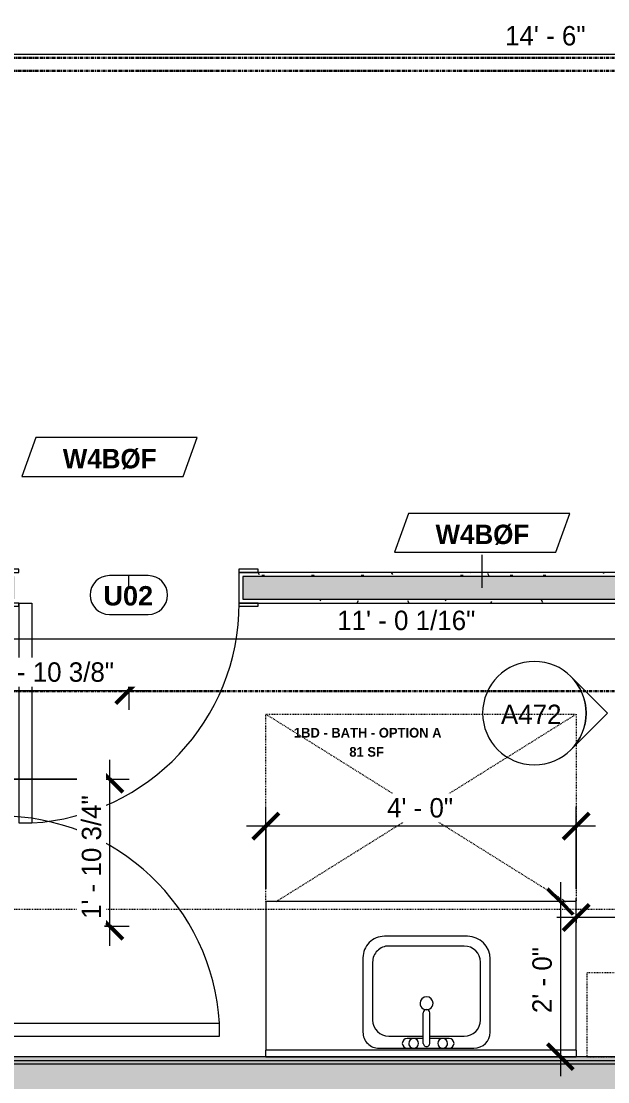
# Model space of a CAD drawing. Header units: inches. Extents: x -4058 to -1781, y 9814 to 12289.
# Drawn here: x -3651.9 to -3561.2, y 11126.8 to 11290.9 of the extents above; entities that cross this region are included whole.
import ezdxf

# ---------------------------------------------------------------- set-up
doc = ezdxf.new("R2010")
doc.units = ezdxf.units.IN
doc.header["$MEASUREMENT"] = 0
for name, pattern in [('Aligning Line 1_8_', [0.25, 0.125, -0.125]), ('Dash', [0.25, 0.125, -0.125]), ('Grid Line 1_2_', [0.875, 0.5, -0.125, 0.125, -0.125]), ('Grid Line 1_2__2_', [0.875, 0.5, -0.125, 0.125, -0.125])]:
    doc.linetypes.add(name, pattern=pattern)
for name, color, linetype, lineweight in [('0-1', 7, 'Continuous', 5), ('A-ANNO-DIMS', 211, 'Continuous', 9), ('A-ANNO-DIMS-32', 211, 'Continuous', 9), ('A-AREA-IDEN', 2, 'Continuous', 9), ('A-DOOR-2', 31, 'Continuous', 9), ('A-DOOR-FRAM', 31, 'Continuous', 9), ('A-DOOR-IDEN', 31, 'Continuous', 9), ('A-GENM', 5, 'Continuous', 9), ('A-GENM-2', 147, 'Dash', 9), ('A-WALL-1', 7, 'Continuous', 9), ('A-WALL-2', 113, 'Continuous', 9), ('A-WALL-IDEN', 211, 'Continuous', 9), ('A-WALL-PATT-1', 9, 'Continuous', 9), ('G-ANNO-SYMB-1', 147, 'Aligning Line 1_8_', 9), ('G-ANNO-SYMB-3', 111, 'Continuous', 9), ('I-WALL-1', 1, 'Continuous', 5), ('I-WALL-2', 7, 'Continuous', 9), ('P-SANR-FIXT', 6, 'Continuous', 9), ('Q-CASE', 31, 'Continuous', 9), ('Q-CASE-2', 31, 'Dash', 9), ('S-GRID-1', 1, 'Grid Line 1_2_', 9), ('S-GRID-2', 1, 'Grid Line 1_2__2_', 30)]:
    doc.layers.add(name, color=color, linetype=linetype, lineweight=lineweight)
doc.styles.add('Arial_B', font='arialbd.ttf', dxfattribs={"height": 3})
doc.styles.add('Century Gothic', font='ufonts.com_century-gothic.ttf', dxfattribs={"height": 3})
doc.styles.add('Century Gothic_B', font='GOTHICB.TTF', dxfattribs={"height": 3})
doc.styles.add('Century Gothic_B_1', font='GOTHICB.TTF', dxfattribs={"height": 1.5})
doc.dimstyles.new('THE_DIMENSION_STRING', dxfattribs={"dimscale": 12, "dimtxt": 3.132505, "dimasz": 0.333333, "dimexe": 0.25, "dimexo": 0.166667, "dimgap": 0.041667, "dimtad": 1, "dimdec": 4, "dimrnd": 0.0625, "dimzin": 3, "dimdsep": 46, "dimlunit": 4, "dimtxsty": 'Century Gothic', "dimblk1": 'OBLIQUE', "dimblk2": 'OBLIQUE', "dimsah": 1, "dimcen": 0.09, "dimdle": 0.25, "dimazin": 0, "dimtfac": 1, "dimtdec": 4, "dimtix": 1, "dimtmove": 0, "dimatfit": 3, "dimfxl": 1, "dimtvp": 1, "dimtfill": 1, "dimfrac": 2, "dimtolj": 1, "dimtzin": 0, "dimarcsym": 2})
doc.dimstyles.new('THE_DIMENSION_STRING_4', dxfattribs={"dimscale": 12, "dimtxt": 3.132505, "dimasz": 0.333333, "dimexe": 0.25, "dimexo": 0.166667, "dimgap": 0.041667, "dimtad": 1, "dimdec": 4, "dimrnd": 0.0625, "dimzin": 3, "dimdsep": 46, "dimlunit": 4, "dimtxsty": 'Century Gothic', "dimblk1": 'OBLIQUE', "dimblk2": 'OBLIQUE', "dimsah": 1, "dimcen": 0.09, "dimdle": 0.25, "dimazin": 0, "dimtfac": 1, "dimtdec": 4, "dimtix": 1, "dimtmove": 0, "dimatfit": 3, "dimfxl": 1, "dimtvp": 1, "dimtfill": 1, "dimfrac": 2, "dimtolj": 1, "dimtzin": 0, "dimarcsym": 2})
pattern_1 = [(0, (0, 0), (10.24, 2.56), [0.422, -7.258, 0.422, -7.258, -40.96]), (0, (0, 0), (10.24, 2.56), [-15.36, 0.422, -14.938, 0.422, -7.258, -17.92]), (0, (0, 0), (10.24, 2.56), [-38.4, 0.422, -4.698, 0.422, -12.378]), (120, (3.84, 1.28), (-7.33702503, 7.58810013), [0.422, -7.258, 0.422, -7.258, -40.96]), (120, (3.84, 1.28), (-7.33702503, 7.58810013), [-15.36, 0.422, -14.938, 0.422, -7.258, -17.92]), (120, (3.84, 1.28), (-7.33702503, 7.58810013), [-38.4, 0.422, -4.698, 0.422, -12.378]), (240, (5.12, 6.4), (-2.90297497, -10.14810013), [0.422, -7.258, 0.422, -7.258, -40.96]), (240, (5.12, 6.4), (-2.90297497, -10.14810013), [-15.36, 0.422, -14.938, 0.422, -7.258, -17.92]), (240, (5.12, 6.4), (-2.90297497, -10.14810013), [-38.4, 0.422, -4.698, 0.422, -12.378])]
pattern_2 = [(161.57, (0.16, 0.16), (-1.279773737, -0.000426766), [0, -9.107, 1.011, 0]), (18.43, (-0.16, 0.16), (-1.279773737, 0.000426766), [0, -9.107, 1.011, 0]), (108.43, (0.16, 0.16), (0.639452382, -3.199964008), [3.035, -7.083]), (71.57, (-0.16, 0.16), (0.639452382, 3.199964008), [3.035, -7.083])]

# ---------------------------------------------------------------- blocks, each defined once
blk = doc.blocks.new('CTR - 1st Phase - Shell_rvt-1-UNITS PLANS - 3RD FLOOR')
at = {"layer": 'S-GRID-1'}
blk.add_line((-1781.27, 11283.19), (-4041.78, 11283.19), dxfattribs=at)
blk = doc.blocks.new('CTR - 1st Phase - Common Walls_rvt-1-UNITS PLANS - 3RD FLOOR')
at = {"layer": 'A-WALL-PATT-1'}
h = blk.add_hatch(dxfattribs=at)
h.set_pattern_fill('FP_1', color=256, style=0, pattern_type=2)
h.set_pattern_definition(pattern_1)
h.paths.add_polyline_path([(-3487.41, 11130), (-3487.3, 11130), (-3487.3, 11130.63), (-3852.47, 11130.63), (-3852.47, 11130), (-3494.85, 11130)], flags=0)
h = blk.add_hatch(dxfattribs=at)
h.set_pattern_fill('FP_5', color=256, style=0, pattern_type=2)
h.set_pattern_definition(pattern_2)
h.paths.add_polyline_path([(-3487.3, 11124), (-3486.67, 11124), (-3486.67, 11129.5), (-3852.47, 11129.5), (-3852.47, 11124), (-3494.85, 11124)], flags=0)
at = {"layer": 'I-WALL-1'}
blk.add_hatch(color=256, dxfattribs=at).paths.add_polyline_path([(-3486.67, 11129.5), (-3486.67, 11130), (-3852.47, 11130), (-3852.47, 11129.5), (-3487.3, 11129.5)], flags=0)
at = {"layer": 'A-WALL-1'}
for p, q in [((-3487.3, 11130), (-3852.47, 11130)), ((-3487.3, 11129.5), (-3852.47, 11129.5))]:
    blk.add_line(p, q, dxfattribs=at)
at = {"layer": 'G-ANNO-SYMB-1'}
blk.add_line((-1871.64, 11153.43), (-4009.54, 11153.43), dxfattribs=at)
at = {"layer": 'I-WALL-2'}
blk.add_line((-3525.79, 11130.63), (-3852.47, 11130.63), dxfattribs=at)
blk = doc.blocks.new('CTR - 1st Phase - Structure_rvt-1-UNITS PLANS - 3RD FLOOR')
at = {"layer": 'S-GRID-2'}
for p, q in [((-1781.27, 11285.19), (-4041.78, 11285.19)), ((-1781.27, 11283.19), (-4041.78, 11283.19)), ((-1781.27, 11187.19), (-4041.78, 11187.19))]:
    blk.add_line(p, q, dxfattribs=at)
blk = doc.blocks.new('SWING - SINGLE - FLUSH - SWING - FLUSH - 2-10 x 6-8 - PRIVACY-3983842-UNITS PLANS - 3RD FLOOR')
at = {"layer": 'A-DOOR-2'}
for p, q in [((15, 2.37), (15, 36.38)), ((17, 36.38), (15, 36.38)), ((17, 2.37), (17, 36.38)), ((17, 2.37), (15, 2.37))]:
    blk.add_line(p, q, dxfattribs=at)
blk.add_arc((17, 2.37), 34.07, 93.3657, 180, dxfattribs=at)
at = {"layer": 'A-DOOR-FRAM'}
for p, q in [((-17, 2.87), (-20, 2.87)), ((-20, 2.87), (-20, 2.37)), ((-20, 2.37), (-17, 2.37)), ((-17, 2.37), (-17, 2.87)), ((20, 2.87), (17, 2.87)), ((17, 2.87), (17, 2.37)), ((17, 2.37), (20, 2.37)), ((20, 2.37), (20, 2.87)), ((-17, -2.38), (-20, -2.38)), ((-20, -2.38), (-20, -2.88)), ((-20, -2.88), (-17, -2.88)), ((-17, -2.88), (-17, -2.38)), ((20, -2.38), (17, -2.38)), ((17, -2.38), (17, -2.88)), ((17, -2.88), (20, -2.88)), ((20, -2.88), (20, -2.38))]:
    blk.add_line(p, q, dxfattribs=at)
blk = doc.blocks.new('M_Sink Vanity-Square - 500 x 440mm-1352614-UNITS PLANS - 3RD FLOOR')
at = {"layer": 'P-SANR-FIXT'}
for p, q in [((7.96, 7.09), (-6.72, 7.09)), ((3.62, 7.09), (-2.88, 7.09)), ((0.12, 5.22), (-5.22, 5.22)), ((-2.88, 5.59), (0.12, 5.59)), ((0.12, 6.33), (0.12, 1.59)), ((1.12, 6.33), (1.12, 1.59)), ((1.12, 5.59), (3.62, 5.59)), ((6.46, 5.22), (1.12, 5.22)), ((-9.22, 4.59), (-9.22, -6.73)), ((10.46, -6.91), (10.46, 4.59)), ((-7.72, 2.72), (-7.72, -6.23)), ((8.96, -6.23), (8.96, 2.72)), ((-5.22, -8.73), (6.46, -8.73)), ((-5.72, -10.23), (7.14, -10.23))]:
    blk.add_line(p, q, dxfattribs=at)
for centre, radius, start, end in [((-6.72, 4.59), 2.5, 90, 180), ((-2.88, 6.34), 0.75, 90, 270), ((-1.88, 6.34), 0.75, 360, 180), ((0.62, 6.33), 0.5, 360, 180), ((2.62, 6.34), 0.75, 360, 180), ((3.62, 6.34), 0.75, 270, 90), ((7.96, 4.59), 2.5, 360, 90), ((-5.22, 2.72), 2.5, 90, 180), ((-1.88, 6.34), 0.75, 180, 0), ((2.62, 6.34), 0.75, 180, 360), ((6.46, 2.72), 2.5, 0, 90), ((0.62, 0.13), 1, 360, 180), ((0.62, 0.13), 1, 180, 0), ((0.62, 1.59), 0.5, 180, 0), ((-5.22, -6.23), 2.5, 180, 270), ((6.46, -6.23), 2.5, 270, 0), ((-5.72, -6.73), 3.5, 180, 270), ((7.14, -6.91), 3.32, 270, 0)]:
    blk.add_arc(centre, radius, start, end, dxfattribs=at)
blk = doc.blocks.new('Bath Vanity - Bath Vanity 48_-2551079-UNITS PLANS - 3RD FLOOR')
at = {"layer": 'Q-CASE'}
for p, q in [((-23.26, -1), (-23.26, -24)), ((24.74, -24), (24.74, -1)), ((-23.26, -24), (24.74, -24))]:
    blk.add_line(p, q, dxfattribs=at)
blk = doc.blocks.new('ADA Clearances - 30_x48_-V40-UNITS PLANS - 3RD FLOOR')
at = {"layer": 'A-GENM-2'}
for p, q in [((15, 24), (-14, -22.41)), ((-14, 24), (15, 24)), ((15, 24), (15, -24)), ((-14, 22.41), (15, -24)), ((15, -24), (-14, -24))]:
    blk.add_line(p, q, dxfattribs=at)
blk = doc.blocks.new('BATHROOM MIRROR - BATHROOM MIRROR 48_-3124766-UNITS PLANS - 3RD FLOOR')
at = {"layer": 'Q-CASE'}
for p, q in [((24.74, 24), (-23.26, 24)), ((-23.26, 23), (-23.26, 24)), ((-23.26, 23), (24.74, 23)), ((24.74, 24), (24.74, 23))]:
    blk.add_line(p, q, dxfattribs=at)
blk = doc.blocks.new('300 Series Wall Hung Cabinet_326 - 30_-2909952-UNITS PLANS - 3RD FLOOR')
at = {"layer": 'Q-CASE'}
for p, q in [((-2.5, -13.19), (-2.01, -13.19)), ((-2.5, -13.19), (-2.5, -14.69)), ((-2.5, -14.69), (-2.01, -14.69)), ((-2.01, -14.69), (-2.01, -13.19)), ((2, -13.19), (2.49, -13.19)), ((2, -13.19), (2, -14.69)), ((2, -14.69), (2.49, -14.69)), ((2.49, -14.69), (2.49, -13.19))]:
    blk.add_line(p, q, dxfattribs=at)
at = {"layer": 'Q-CASE-2'}
for p, q in [((15, -0.19), (-15, -0.19)), ((-15, -0.19), (-15, -13.19)), ((15, -13.19), (15, -0.19)), ((-15, -13.19), (15, -13.19))]:
    blk.add_line(p, q, dxfattribs=at)
blk = doc.blocks.new('DIMBLOCK179-UNITS PLANS - 3RD FLOOR')
at = {"layer": 'A-ANNO-DIMS-32'}
for p, q in [((-3614.1, 11156.63), (-3614.1, 11169.31)), ((-3566.1, 11156.63), (-3566.1, 11169.31)), ((-3563.1, 11166.31), (-3617.1, 11166.31)), ((-3614.1, 11166.31), (-3614.1, 11156.63)), ((-3566.1, 11166.31), (-3566.1, 11156.63))]:
    blk.add_line(p, q, dxfattribs=at)
at = {"layer": 'A-ANNO-DIMS-32', "lineweight": 50}
for p, q in [((-3614.1, 11166.31), (-3612.1, 11168.31)), ((-3566.1, 11166.31), (-3564.1, 11168.31)), ((-3614.1, 11166.31), (-3616.1, 11164.31)), ((-3566.1, 11166.31), (-3568.1, 11164.31))]:
    blk.add_line(p, q, dxfattribs=at)
at = {"layer": 'A-ANNO-DIMS-32', "color": 0, "insert": (-3595.35, 11170.65), "char_height": 3, "width": 12.5897, "attachment_point": 1, "line_spacing_factor": 0.984502, "style": 'Century Gothic', "bg_fill": 3, "box_fill_scale": 1.25, "bg_fill_color": 256, "bg_fill_true_color": 13158600, "bg_fill_transparency": 0}
blk.add_mtext('4\' - 0"', dxfattribs=at)
blk = doc.blocks.new('_Oblique')
at = {"color": 0, "linetype": 'ByBlock', "lineweight": -2}
blk.add_line((-0.5, -0.5), (0.5, 0.5), dxfattribs=at)
blk = doc.blocks.new('DIMBLOCK180-UNITS PLANS - 3RD FLOOR')
at = {"layer": 'A-ANNO-DIMS-32'}
for p, q in [((-3568.53, 11157.63), (-3568.53, 11127.63)), ((-3567.7, 11154.63), (-3571.53, 11154.63)), ((-3568.53, 11154.63), (-3567.7, 11154.63)), ((-3567.7, 11130.63), (-3571.53, 11130.63)), ((-3568.53, 11130.63), (-3567.7, 11130.63))]:
    blk.add_line(p, q, dxfattribs=at)
at = {"layer": 'A-ANNO-DIMS-32', "lineweight": 50}
for p, q in [((-3568.53, 11154.63), (-3570.53, 11156.63)), ((-3568.53, 11154.63), (-3566.53, 11152.63)), ((-3568.53, 11130.63), (-3570.53, 11132.63)), ((-3568.53, 11130.63), (-3566.53, 11128.63))]:
    blk.add_line(p, q, dxfattribs=at)
at = {"layer": 'A-ANNO-DIMS-32', "color": 0, "insert": (-3572.87, 11137.38), "char_height": 3, "width": 12.5897, "attachment_point": 1, "rotation": 90, "line_spacing_factor": 0.984502, "style": 'Century Gothic', "bg_fill": 3, "box_fill_scale": 1.25, "bg_fill_color": 256, "bg_fill_true_color": 13158600, "bg_fill_transparency": 0}
blk.add_mtext('2\' - 0"', dxfattribs=at)
blk = doc.blocks.new('DIMBLOCK181-UNITS PLANS - 3RD FLOOR')
at = {"layer": 'A-ANNO-DIMS-32'}
for p, q in [((-3566.1, 11151.33), (-3566.1, 11155.16)), ((-3529.91, 11151.33), (-3529.91, 11155.16)), ((-3526.91, 11152.16), (-3569.1, 11152.16)), ((-3566.1, 11152.16), (-3566.1, 11151.33)), ((-3529.91, 11152.16), (-3529.91, 11151.33))]:
    blk.add_line(p, q, dxfattribs=at)
at = {"layer": 'A-ANNO-DIMS-32', "lineweight": 50}
for p, q in [((-3566.1, 11152.16), (-3564.1, 11154.16)), ((-3529.91, 11152.16), (-3527.91, 11154.16)), ((-3566.1, 11152.16), (-3568.1, 11150.16)), ((-3529.91, 11152.16), (-3531.91, 11150.16))]:
    blk.add_line(p, q, dxfattribs=at)
at = {"layer": 'A-ANNO-DIMS-32', "color": 0, "insert": (-3555.51, 11150.58), "char_height": 3, "width": 18.0194, "attachment_point": 1, "line_spacing_factor": 0.984502, "style": 'Century Gothic', "bg_fill": 3, "box_fill_scale": 1.25, "bg_fill_color": 256, "bg_fill_true_color": 13158600, "bg_fill_transparency": 0}
blk.add_mtext('33" MIN', dxfattribs=at)
at = {"layer": 'A-ANNO-DIMS-32', "color": 0, "insert": (-3558.25, 11156.51), "char_height": 3, "width": 24.5827, "attachment_point": 1, "line_spacing_factor": 0.984502, "style": 'Century Gothic', "bg_fill": 3, "box_fill_scale": 1.25, "bg_fill_color": 256, "bg_fill_true_color": 13158600, "bg_fill_transparency": 0}
blk.add_mtext('3\' - 0 3/16"', dxfattribs=at)
blk = doc.blocks.new('DIMBLOCK824-UNITS PLANS - 3RD FLOOR')
at = {"layer": 'A-ANNO-DIMS-32'}
for p, q in [((-3657.67, 11279.19), (-3657.67, 11288.76)), ((-3657.67, 11285.76), (-3480.67, 11285.76)), ((-3657.67, 11285.76), (-3657.67, 11279.19)), ((-3483.67, 11286.59), (-3483.67, 11282.76)), ((-3483.67, 11285.76), (-3483.67, 11286.59))]:
    blk.add_line(p, q, dxfattribs=at)
at = {"layer": 'A-ANNO-DIMS-32', "lineweight": 50}
for p, q in [((-3657.67, 11285.76), (-3655.67, 11287.76)), ((-3483.67, 11285.76), (-3481.67, 11287.76)), ((-3657.67, 11285.76), (-3659.67, 11283.76)), ((-3483.67, 11285.76), (-3485.67, 11283.76))]:
    blk.add_line(p, q, dxfattribs=at)
at = {"layer": 'A-ANNO-DIMS-32', "color": 0, "insert": (-3577.09, 11290.11), "char_height": 3, "width": 15.394, "attachment_point": 1, "line_spacing_factor": 0.984502, "style": 'Century Gothic', "bg_fill": 3, "box_fill_scale": 1.25, "bg_fill_color": 256, "bg_fill_true_color": 13158600, "bg_fill_transparency": 0}
blk.add_mtext('14\' - 6"', dxfattribs=at)
blk = doc.blocks.new('DIMBLOCK828-UNITS PLANS - 3RD FLOOR')
at = {"layer": 'A-ANNO-DIMS-32', "lineweight": 50}
for p, q in [((-3657.67, 11187.3), (-3655.67, 11189.3)), ((-3635.3, 11187.3), (-3633.3, 11189.3)), ((-3657.67, 11187.3), (-3659.67, 11185.3)), ((-3635.3, 11187.3), (-3637.3, 11185.3))]:
    blk.add_line(p, q, dxfattribs=at)
at = {"layer": 'A-ANNO-DIMS-32'}
for p, q in [((-3660.67, 11187.3), (-3632.3, 11187.3)), ((-3657.67, 11188.13), (-3657.67, 11184.3)), ((-3657.67, 11187.3), (-3657.67, 11188.13)), ((-3635.3, 11188.13), (-3635.3, 11184.3)), ((-3635.3, 11187.3), (-3635.3, 11188.13))]:
    blk.add_line(p, q, dxfattribs=at)
at = {"layer": 'A-ANNO-DIMS-32', "color": 0, "insert": (-3656.73, 11191.65), "char_height": 3, "width": 24.5827, "attachment_point": 1, "line_spacing_factor": 0.984502, "style": 'Century Gothic', "bg_fill": 3, "box_fill_scale": 1.25, "bg_fill_color": 256, "bg_fill_true_color": 13158600, "bg_fill_transparency": 0}
blk.add_mtext('1\' - 10 3/8"', dxfattribs=at)
blk = doc.blocks.new('DIMBLOCK831-UNITS PLANS - 3RD FLOOR')
at = {"layer": 'A-ANNO-DIMS-32'}
for p, q in [((-3525.63, 11201.19), (-3525.63, 11192.3)), ((-3525.63, 11195.3), (-3525.63, 11201.19)), ((-3657.67, 11196.13), (-3657.67, 11192.3)), ((-3657.67, 11195.3), (-3657.67, 11196.13)), ((-3657.67, 11195.3), (-3525.63, 11195.3))]:
    blk.add_line(p, q, dxfattribs=at)
at = {"layer": 'A-ANNO-DIMS-32', "lineweight": 50}
for p, q in [((-3657.67, 11195.3), (-3655.67, 11197.3)), ((-3525.63, 11195.3), (-3523.63, 11197.3)), ((-3657.67, 11195.3), (-3659.67, 11193.3)), ((-3525.63, 11195.3), (-3527.63, 11193.3))]:
    blk.add_line(p, q, dxfattribs=at)
at = {"layer": 'A-ANNO-DIMS-32', "color": 0, "insert": (-3603.06, 11199.65), "char_height": 3, "width": 27.387, "attachment_point": 1, "line_spacing_factor": 0.984502, "style": 'Century Gothic', "bg_fill": 3, "box_fill_scale": 1.25, "bg_fill_color": 256, "bg_fill_true_color": 13158600, "bg_fill_transparency": 0}
blk.add_mtext('11\' - 0 1/16"', dxfattribs=at)
blk = doc.blocks.new('DIMBLOCK838-UNITS PLANS - 3RD FLOOR')
at = {"layer": 'A-ANNO-DIMS-32', "lineweight": 50}
for p, q in [((-3638.24, 11173.56), (-3640.24, 11175.56)), ((-3638.24, 11173.56), (-3636.24, 11171.56)), ((-3638.24, 11150.81), (-3640.24, 11152.81)), ((-3638.24, 11150.81), (-3636.24, 11148.81))]:
    blk.add_line(p, q, dxfattribs=at)
at = {"layer": 'A-ANNO-DIMS-32'}
for p, q in [((-3638.24, 11147.81), (-3638.24, 11176.56)), ((-3655.67, 11173.56), (-3635.24, 11173.56)), ((-3638.24, 11173.56), (-3655.67, 11173.56)), ((-3639.07, 11150.81), (-3635.24, 11150.81)), ((-3638.24, 11150.81), (-3639.07, 11150.81))]:
    blk.add_line(p, q, dxfattribs=at)
at = {"layer": 'A-ANNO-DIMS-32', "color": 0, "insert": (-3642.58, 11151.95), "char_height": 3, "width": 24.5827, "attachment_point": 1, "rotation": 90, "line_spacing_factor": 0.984502, "style": 'Century Gothic', "bg_fill": 3, "box_fill_scale": 1.25, "bg_fill_color": 256, "bg_fill_true_color": 13158600, "bg_fill_transparency": 0}
blk.add_mtext('1\' - 10 3/4"', dxfattribs=at)
blk = doc.blocks.new('Door Tag - Type Mark-2601225-UNITS PLANS - 3RD FLOOR')
at = {"layer": 'A-DOOR-IDEN'}
for p, q in [((0.09375, 0.09375), (-0.09375, 0.09375)), ((-0.09375, -0.09375), (0.09375, -0.09375))]:
    blk.add_line(p, q, dxfattribs=at)
for centre, start, end in [((-0.09375, 0), 90, 270), ((0.09375, 0), 270, 90)]:
    blk.add_arc(centre, 0.09375, start, end, dxfattribs=at)
blk = doc.blocks.new('Wall Tag - Arch Wall-3956453-UNITS PLANS - 3RD FLOOR')
at = {"layer": 'A-WALL-IDEN'}
for p, q in [((-0.3561, 0.0937), (-0.4244, -0.0937)), ((0.4244, 0.0937), (-0.3561, 0.0937)), ((0.3561, -0.0937), (0.4244, 0.0937)), ((-0.4244, -0.0937), (0.3561, -0.0937))]:
    blk.add_line(p, q, dxfattribs=at)
blk = doc.blocks.new('Elevation - Filled Arrow-152140-UNITS PLANS - 3RD FLOOR')
at = {"layer": 'G-ANNO-SYMB-3'}
for start, end in [(360, 180), (180, 360)]:
    blk.add_arc((0, 0), 0.25, start, end, dxfattribs=at)
blk = doc.blocks.new('Elevation - Filled Arrow-151867-UNITS PLANS - 3RD FLOOR')
at = {"layer": 'G-ANNO-SYMB-3'}
for p, q in [((0, 0.3536), (-0.1768, 0.1768)), ((0.1768, 0.1768), (0, 0.3536))]:
    blk.add_line(p, q, dxfattribs=at)
blk.add_arc((0, 0), 0.25, 45, 135, dxfattribs=at)

msp = doc.modelspace()

# ---------------------------------------------------------------- hatches: boundary and pattern name
at = {"layer": 'A-WALL-PATT-1'}
h = msp.add_hatch(dxfattribs=at)
h.set_pattern_fill('FP_1', color=256, style=0, pattern_type=2)
h.set_pattern_definition(pattern_1)
h.paths.add_polyline_path([(-3617.67374, 11203.1894), (-3617.67374, 11204.9394), (-3527.38002, 11204.9394), (-3527.38002, 11205.5644), (-3618.29874, 11205.5644), (-3618.29874, 11203.1894)], flags=0)
h.paths.add_polyline_path([(-3652.92374, 11203.1894), (-3652.29874, 11203.1894), (-3652.29874, 11205.5644), (-3655.29874, 11205.5644), (-3655.29874, 11204.9394), (-3652.92374, 11204.9394)], flags=0)
h.paths.add_polyline_path([(-3486.67374, 11204.9394), (-3486.67374, 11205.5644), (-3523.88002, 11205.5644), (-3523.88002, 11204.9394)], flags=0)
h = msp.add_hatch(dxfattribs=at)
h.set_pattern_fill('FP_5', color=256, style=0, pattern_type=2)
h.set_pattern_definition(pattern_2)
h.paths.add_polyline_path([(-3617.67374, 11201.4394), (-3486.67374, 11201.4394), (-3486.67374, 11204.9394), (-3617.67374, 11204.9394), (-3617.67374, 11203.1894)], flags=0)
h.paths.add_polyline_path([(-3652.92374, 11201.4394), (-3652.92374, 11204.9394), (-3655.92374, 11204.9394), (-3655.92374, 11201.4394), (-3655.29874, 11201.4394)], flags=0)
h = msp.add_hatch(dxfattribs=at)
h.set_pattern_fill('FP_1', color=256, style=0, pattern_type=2)
h.set_pattern_definition(pattern_1)
h.paths.add_polyline_path([(-3655.29874, 11200.8144), (-3652.29874, 11200.8144), (-3652.29874, 11203.1894), (-3652.92374, 11203.1894), (-3652.92374, 11201.4394), (-3655.29874, 11201.4394)], flags=0)
h.paths.add_polyline_path([(-3486.67374, 11200.8144), (-3486.67374, 11201.4394), (-3617.67374, 11201.4394), (-3617.67374, 11203.1894), (-3618.29874, 11203.1894), (-3618.29874, 11200.8144), (-3597.78456, 11200.8144)], flags=0)

# ---------------------------------------------------------------- linework, layer by layer
at = {"layer": 'A-WALL-2'}
for p, q in [((-3528.00502, 11205.5644), (-3618.29874, 11205.5644)), ((-3618.29874, 11205.5644), (-3618.29874, 11200.8144)), ((-3617.67374, 11204.9394), (-3617.67374, 11201.4394)), ((-3527.38002, 11204.9394), (-3617.67374, 11204.9394)), ((-3618.29874, 11200.8144), (-3486.67374, 11200.8144)), ((-3617.67374, 11201.4394), (-3486.67374, 11201.4394))]:
    msp.add_line(p, q, dxfattribs=at)

# ---------------------------------------------------------------- block references
at = {"layer": '0-1'}
for name in ['CTR - 1st Phase - Shell_rvt-1-UNITS PLANS - 3RD FLOOR', 'CTR - 1st Phase - Structure_rvt-1-UNITS PLANS - 3RD FLOOR', 'CTR - 1st Phase - Common Walls_rvt-1-UNITS PLANS - 3RD FLOOR']:
    msp.add_blockref(name, (0, 0), dxfattribs=at)
at = {"layer": 'A-DOOR-2'}
for p, rotation in [((-3635.29874, 11203.1894), 180), ((-3657.67374, 11150.81333), 270)]:
    msp.add_blockref('SWING - SINGLE - FLUSH - SWING - FLUSH - 2-10 x 6-8 - PRIVACY-3983842-UNITS PLANS - 3RD FLOOR', p, dxfattribs=dict(at, rotation=rotation))
at = {"layer": 'A-GENM', "rotation": 90.00000000017208}
msp.add_blockref('ADA Clearances - 30_x48_-V40-UNITS PLANS - 3RD FLOOR', (-3590.09944, 11168.63149), dxfattribs=at)
at = {"layer": 'A-WALL-IDEN', "xscale": 31.99999999999999, "yscale": 31.99999999999999, "zscale": 31.99999999999999}
for p in [(-3638.29246, 11223.42413), (-3580.62782, 11211.70712)]:
    msp.add_blockref('Wall Tag - Arch Wall-3956453-UNITS PLANS - 3RD FLOOR', p, dxfattribs=at)
at = {"layer": 'G-ANNO-SYMB-3', "extrusion": (0, 0, -1), "xscale": 31.99999999999999, "yscale": 31.99999999999999, "zscale": 31.99999999999999, "rotation": 90.0000000000046}
msp.add_blockref('Elevation - Filled Arrow-151867-UNITS PLANS - 3RD FLOOR', (3572.55818, 11183.79495), dxfattribs=at)
at = {"layer": 'P-SANR-FIXT', "rotation": 180}
msp.add_blockref('M_Sink Vanity-Square - 500 x 440mm-1352614-UNITS PLANS - 3RD FLOOR', (-3588.61995, 11139.03064), dxfattribs=at)
at = {"layer": 'Q-CASE', "rotation": 180}
for name, p in [('Bath Vanity - Bath Vanity 48_-2551079-UNITS PLANS - 3RD FLOOR', (-3589.36173, 11130.6269)), ('300 Series Wall Hung Cabinet_326 - 30_-2909952-UNITS PLANS - 3RD FLOOR', (-3549.45514, 11130.44399)), ('BATHROOM MIRROR - BATHROOM MIRROR 48_-3124766-UNITS PLANS - 3RD FLOOR', (-3589.36173, 11154.63149))]:
    msp.add_blockref(name, p, dxfattribs=at)

# ---------------------------------------------------------------- texts
at = {"layer": 'A-AREA-IDEN', "char_height": 1.5, "attachment_point": 1, "style": 'Century Gothic_B_1'}
for s, insert, width in [('1BD - BATH - OPTION A', (-3609.7653, 11181.50997), 26.563), ('81 SF', (-3601.18578, 11178.54827), 5.757)]:
    msp.add_mtext(s, dxfattribs=dict(at, insert=insert, width=width))
at = {"layer": 'A-WALL-IDEN', "char_height": 3, "width": 17.372, "attachment_point": 1, "style": 'Century Gothic_B'}
for insert in [(-3645.50838, 11224.67166), (-3587.84374, 11212.95465)]:
    msp.add_mtext('W4BØF', dxfattribs=dict(at, insert=insert))
at = {"layer": 'G-ANNO-SYMB-3', "insert": (-3577.73412, 11185.10137), "char_height": 3, "width": 12.221, "attachment_point": 1, "style": 'Century Gothic'}
msp.add_mtext('A472', dxfattribs=at)

# ---------------------------------------------------------------- next in the draw order: dimensions: what is measured, and where the dimension line sits
at = {"layer": 'A-ANNO-DIMS'}
for base, p1, p2, override, picture, middle in [((-3483.67374, 11285.75997), (-3657.67374, 11277.1894), (-3483.67374, 11288.58839), {"dimpost": '<>', "dimfxl": 174.372983}, 'DIMBLOCK824-UNITS PLANS - 3RD FLOOR', (-3570.67374, 11287.83543)), ((-3635.29874, 11187.30195), (-3657.67374, 11190.13038), (-3635.29874, 11190.13038), {"dimpost": '<>', "dimfxl": 22.375}, 'DIMBLOCK828-UNITS PLANS - 3RD FLOOR', (-3646.48624, 11189.54362))]:
    dim = msp.add_linear_dim(base=base, p1=p1, p2=p2, dimstyle='THE_DIMENSION_STRING_4', override=override, dxfattribs=at)
    dim.commit()
    dim.dimension.update_dxf_attribs({"geometry": picture, "text_midpoint": middle})
for base, p1, p2, angle, dimstyle, override, picture, middle in [((-3638.23864, 11173.5644), (-3641.06707, 11150.81333), (-3657.67374, 11173.5644), 90, 'THE_DIMENSION_STRING_4', {"dimpost": '<>', "dimfxl": 28.167226}, 'DIMBLOCK838-UNITS PLANS - 3RD FLOOR', (-3640.48032, 11162.18886)), ((-3614.09944, 11166.30546), (-3566.09944, 11154.6269), (-3614.09944, 11154.6269), 0, 'THE_DIMENSION_STRING', {"dimpost": '<>', "dimfxl": 48}, 'DIMBLOCK179-UNITS PLANS - 3RD FLOOR', (-3590.09944, 11168.38092))]:
    dim = msp.add_linear_dim(base=base, p1=p1, p2=p2, angle=angle, dimstyle=dimstyle, override=override, dxfattribs=at)
    dim.commit()
    dim.dimension.update_dxf_attribs({"geometry": picture, "text_midpoint": middle})

# ---------------------------------------------------------------- next in the draw order: dimensions: what is measured, and where the dimension line sits
dim = msp.add_linear_dim(base=(-3525.63002, 11195.30195), p1=(-3657.67374, 11198.13038), p2=(-3525.63002, 11203.1894), dimstyle='THE_DIMENSION_STRING_4', override={"dimpost": '<>', "dimfxl": 132.140594}, dxfattribs=at)
dim.commit()
dim.dimension.update_dxf_attribs({"geometry": 'DIMBLOCK831-UNITS PLANS - 3RD FLOOR', "text_midpoint": (-3591.65188, 11197.54362)})
dim = msp.add_linear_dim(base=(-3568.52589, 11130.6269), p1=(-3565.69746, 11154.6269), p2=(-3565.69746, 11130.6269), angle=90, dimstyle='THE_DIMENSION_STRING', override={"dimpost": '<>', "dimfxl": 24}, dxfattribs=at)
dim.commit()
dim.dimension.update_dxf_attribs({"geometry": 'DIMBLOCK180-UNITS PLANS - 3RD FLOOR', "text_midpoint": (-3570.60135, 11142.6269)})

# ---------------------------------------------------------------- next in the draw order: linework, layer by layer
at = {"layer": 'A-DOOR-IDEN'}
msp.add_line((-3635.29874, 11203.1894), (-3635.29874, 11205.07058), dxfattribs=at)
at = {"layer": 'A-WALL-IDEN'}
msp.add_line((-3580.62782, 11203.1894), (-3580.62782, 11208.2891), dxfattribs=at)

# ---------------------------------------------------------------- next in the draw order: block references
at = {"layer": 'A-DOOR-IDEN', "xscale": 31.99999999999999, "yscale": 31.99999999999999, "zscale": 31.99999999999999}
msp.add_blockref('Door Tag - Type Mark-2601225-UNITS PLANS - 3RD FLOOR', (-3635.29874, 11202.07058), dxfattribs=at)
at = {"layer": 'G-ANNO-SYMB-3', "xscale": 31.99999999999999, "yscale": 31.99999999999999, "zscale": 31.99999999999999}
msp.add_blockref('Elevation - Filled Arrow-152140-UNITS PLANS - 3RD FLOOR', (-3572.55818, 11183.79495), dxfattribs=at)

# ---------------------------------------------------------------- next in the draw order: texts
at = {"layer": 'A-DOOR-IDEN', "insert": (-3639.23062, 11203.45044), "char_height": 3, "width": 9.393, "attachment_point": 1, "style": 'Arial_B'}
msp.add_mtext('U02', dxfattribs=at)

# ---------------------------------------------------------------- next in the draw order: dimensions: what is measured, and where the dimension line sits
at = {"layer": 'A-ANNO-DIMS'}
dim = msp.add_linear_dim(base=(-3566.09944, 11152.16011), p1=(-3529.91194, 11149.33168), p2=(-3566.09944, 11149.33168), angle=0, text='<>\\X33" MIN', dimstyle='THE_DIMENSION_STRING', override={"dimpost": '<>', "dimfxl": 36.1875}, dxfattribs=at)
dim.commit()
dim.dimension.update_dxf_attribs({"geometry": 'DIMBLOCK181-UNITS PLANS - 3RD FLOOR', "text_midpoint": (-3548.00569, 11152.16011)})

doc.saveas('drawing.dxf')
